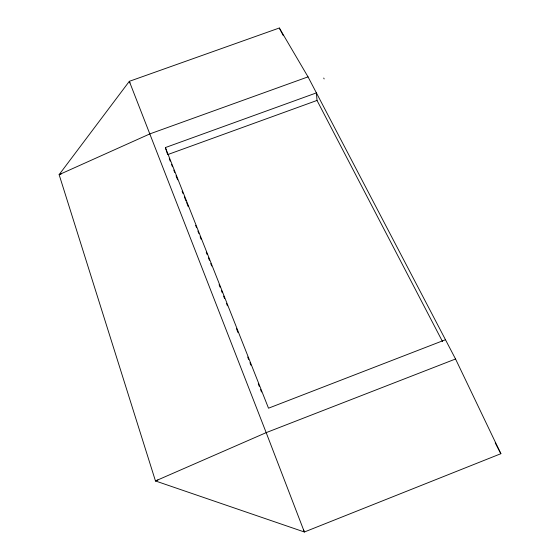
<?xml version="1.0" encoding="UTF-8"?>
<svg xmlns="http://www.w3.org/2000/svg" width="560" height="560" viewBox="0 0 560 560"><rect width="100%" height="100%" fill="white"/><g stroke="black" fill="none" stroke-linecap="round" stroke-linejoin="round"><path stroke-width="0.84" d="M500.871 453.705L304.374 532L155.463 480.956L59.129 174.65L129.318 81.333L279.321 28L308.028 76.867L455.546 358.995L500.871 453.705L495.222 442.855M157.906 480.004L155.463 480.956L266.182 432.635L455.546 358.995M445.473 339.731L268.513 408.198L165.375 147.574L316.407 92.89L317.016 100.436L442.519 341.586M61.572 173.733L59.129 174.65L150.045 133.826L308.028 76.867M167.657 154.616L317.016 100.436M279.321 28L283.332 35.707M323.736 78.043L324.142 78.932M169.26 158.683L170.226 161.119M171.514 164.374L172.48 166.81M173.761 170.065L174.727 172.501M176.015 175.756L177.618 179.816M182.119 191.198L183.085 193.641M184.373 196.889L185.976 200.956M186.62 202.58L188.23 206.647M195.622 225.344L196.581 227.78M197.869 231.035L198.835 233.471M200.116 236.726L201.082 239.162M206.227 252.168L207.193 254.611M208.474 257.859L209.44 260.302M210.728 263.55L211.687 265.986M219.086 284.683L220.045 287.126M221.333 290.374L222.299 292.817M223.58 296.065L224.546 298.508M226.478 303.387L227.437 305.823M236.439 328.587L238.049 332.647M247.688 357.035L248.654 359.478M249.942 362.726L250.901 365.169M258.293 383.866L259.259 386.302M260.547 389.557L261.513 391.993M129.955 82.964L129.318 81.333L266.182 432.635L304.374 532L303.429 529.571M165.375 147.574L167.405 153.832"/></g></svg>
